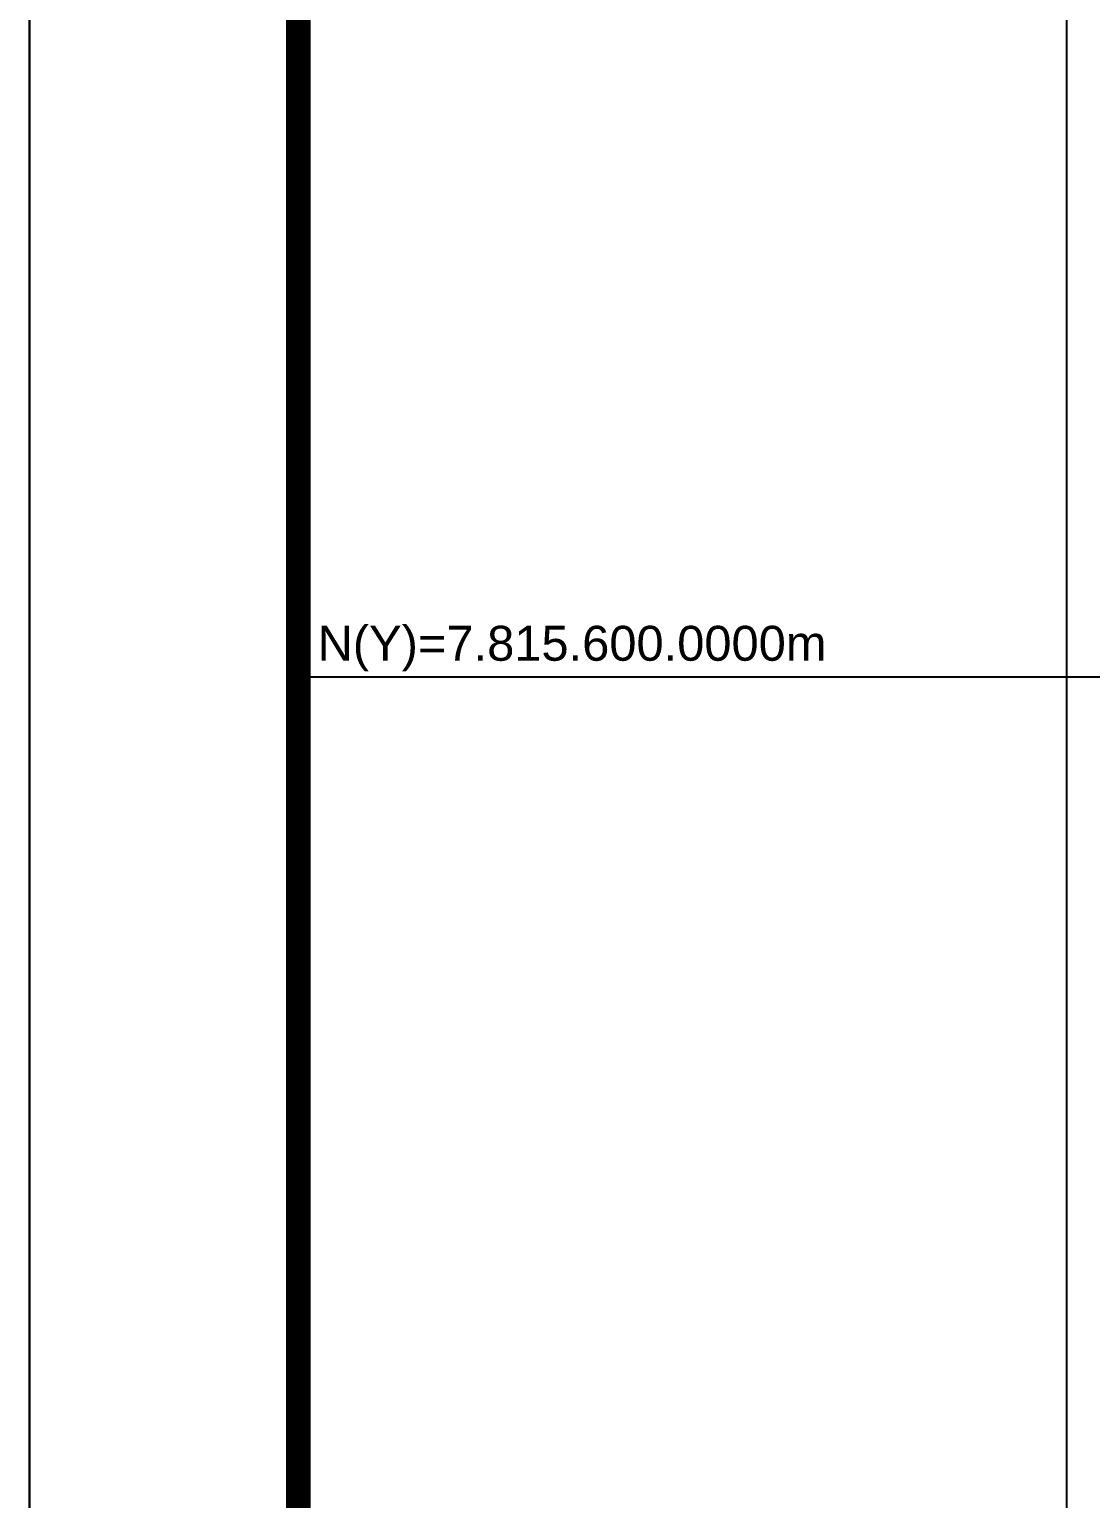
# Model space of a CAD drawing. Extents: x 726621 to 729771, y 7813734 to 7818189.
# Drawn here: x 726621 to 727213, y 7815141 to 7815961 of the extents above; entities that cross this region are included whole.
import ezdxf
from ezdxf.enums import TextEntityAlignment as Align

# ---------------------------------------------------------------- set-up
doc = ezdxf.new("R2010")
doc.units = 0
doc.header["$MEASUREMENT"] = 0
doc.linetypes.add('LIN0', pattern=[0])
doc.layers.add('MALHA', color=8, linetype='Continuous')
doc.layers.add('MARGEM', color=5, linetype='Continuous')
doc.styles.get("Standard").update_dxf_attribs({"font": 'arial.ttf'})

msp = doc.modelspace()

# ---------------------------------------------------------------- linework, layer by layer
at = {"color": 8}
for p, q in [((727200, 7814236.06), (727200, 7816584.72)), ((726771.21, 7815600), (727756.36, 7815600))]:
    msp.add_line(p, q, dxfattribs=at)
at = {"layer": 'MARGEM', "color": 174, "linetype": 'LIN0'}
msp.add_line((726621.21, 7813734.47), (726621.21, 7818189.47), dxfattribs=at)
at = {"layer": 'MARGEM', "color": 174, "linetype": 'LIN0', "flags": 128}
msp.add_lwpolyline([(729771.21, 7813734.47), (729771.21, 7818189.47), (726621.21, 7818189.47), (726621.21, 7813734.47)], close=True, dxfattribs=at)
at = {"layer": 'MARGEM', "color": 174, "linetype": 'LIN0', "const_width": 13.63, "flags": 128}
msp.add_lwpolyline([(729621.21, 7814236.06), (729621.21, 7818039.47), (726771.21, 7818039.47), (726771.21, 7814236.06)], close=True, dxfattribs=at)

# ---------------------------------------------------------------- texts
at = {"layer": 'MALHA'}
msp.add_text('N(Y)=7.815.600.0000m', height=19.5, dxfattribs=at).set_placement((727065.87, 7815618.78), align=Align.MIDDLE_RIGHT)

doc.saveas('drawing.dxf')
